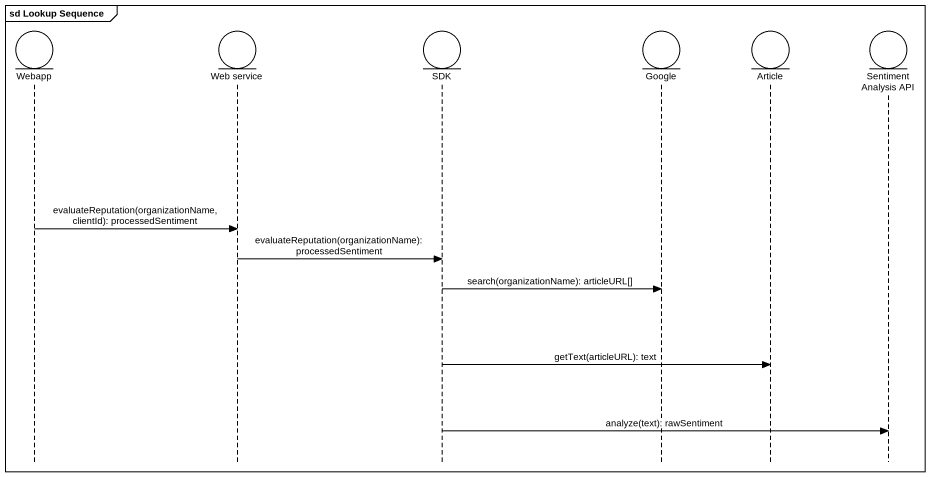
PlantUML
@startuml
mainframe sd Lookup Sequence
hide footbox
entity Webapp
entity "Web service" as Web_service
entity SDK
entity Google
entity Article
entity "Sentiment Analysis API" as Sentiment_Analysis_API

Webapp -> Web_service : evaluateReputation(organizationName, clientId): processedSentiment
Web_service -> SDK : evaluateReputation(organizationName): processedSentiment
SDK -> Google : search(organizationName): articleURL[]
SDK -> Article : getText(articleURL): text
SDK -> Sentiment_Analysis_API : analyze(text): rawSentiment
@enduml
